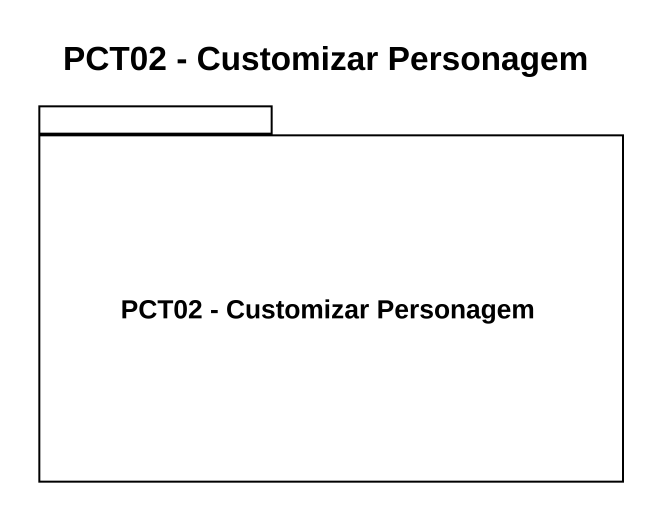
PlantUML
@startuml
title PCT02 - Customizar Personagem
package "PCT02 - Customizar Personagem" as PCT02_Customizar_Personagem {
}
@enduml
